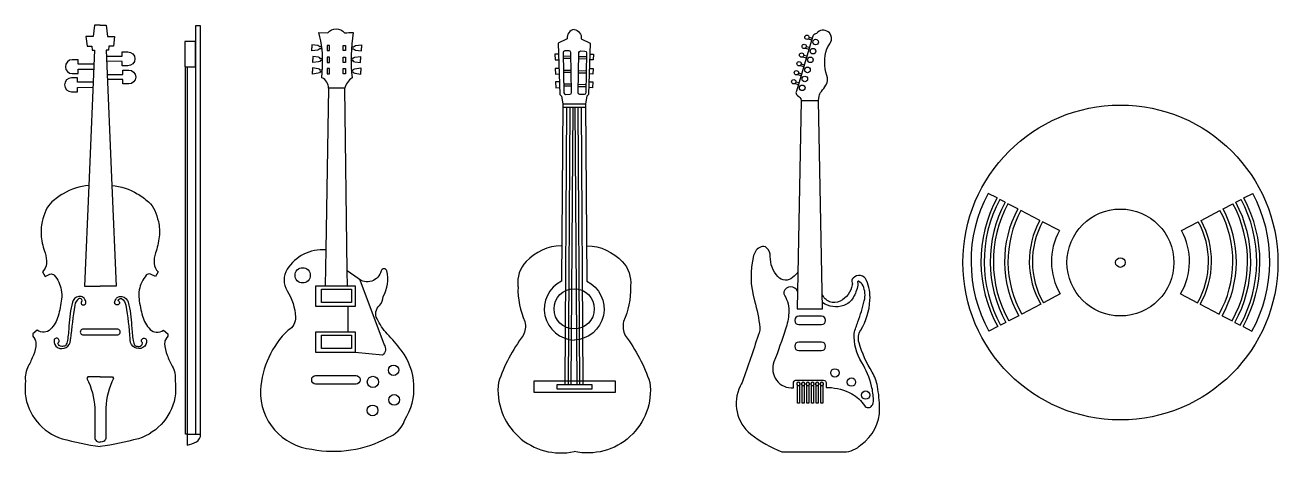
# Model space of a CAD drawing. Header units: millimetres. Extents: x -4763 to 645, y -25 to 217.
# Drawn here: x -90.58 to -74.81, y 20.63 to 26.02 of the extents above; entities that cross this region are included whole.
import ezdxf

# ---------------------------------------------------------------- set-up
doc = ezdxf.new("R2010")
doc.units = ezdxf.units.MM
doc.header["$LTSCALE"] = 0.5

# ---------------------------------------------------------------- blocks, each defined once
blk = doc.blocks.new('*U381')
blk.add_lwpolyline([(0, 0.1), (0.026, 0.1), (0.026, -0.124), (0, -0.124)], close=True)
blk.add_arc((0.013, 0.119), 0.023, 304.0921, 235.9079)
blk = doc.blocks.new('*U382')
at = {"color": 0, "linetype": 'ByBlock', "lineweight": -2, "transparency": 16777216}
for p in [(25.572, 21.508), (25.631, 21.508), (25.69, 21.508), (25.749, 21.508), (25.808, 21.508), (25.867, 21.508)]:
    blk.add_blockref('*U381', p, dxfattribs=at)

msp = doc.modelspace()

# ---------------------------------------------------------------- linework, layer by layer
for p, q in [((-80.75661, 25.72723), (-80.71372, 25.71456)), ((-80.74527, 25.74928), (-80.70682, 25.73791)), ((-80.72247, 25.84278), (-80.67958, 25.83011)), ((-80.71113, 25.86483), (-80.67267, 25.85347)), ((-83.86482, 25.65119), (-83.86482, 25.65119)), ((-83.71084, 25.62429), (-83.80587, 25.6225)), ((-83.71036, 25.59853), (-83.80539, 25.59674)), ((-83.60918, 25.59646), (-83.51415, 25.59467)), ((-83.6087, 25.62222), (-83.51367, 25.62043)), ((-80.78875, 25.61846), (-80.74586, 25.60579)), ((-80.77741, 25.64051), (-80.73895, 25.62914)), ((-89.71483, 25.52585), (-89.71483, 25.52585)), ((-83.70748, 25.44599), (-83.80251, 25.4442)), ((-83.70699, 25.42023), (-83.80202, 25.41843)), ((-83.61255, 25.41816), (-83.51752, 25.41637)), ((-83.61206, 25.44392), (-83.51703, 25.44213)), ((-80.84348, 25.4169), (-80.80502, 25.40554)), ((-80.82127, 25.50841), (-80.77837, 25.49573)), ((-80.80993, 25.53045), (-80.77147, 25.51909)), ((-83.70423, 25.27399), (-83.79926, 25.2722)), ((-83.70375, 25.24823), (-83.79878, 25.24643)), ((-83.61579, 25.24616), (-83.52076, 25.24437)), ((-83.61531, 25.27192), (-83.52028, 25.27013)), ((-80.888, 25.28256), (-80.8451, 25.26989)), ((-80.87666, 25.30461), (-80.8382, 25.29324)), ((-80.85482, 25.39485), (-80.81192, 25.38218)), ((-83.81158, 24.98266), (-83.52395, 24.98458)), ((-83.8113, 25.02421), (-83.52421, 25.02421)), ((-83.7814, 21.49112), (-83.75842, 24.98301)), ((-83.74053, 21.49139), (-83.71755, 24.98328)), ((-83.70508, 21.49163), (-83.6821, 24.98352)), ((-83.63043, 21.49163), (-83.65342, 24.98352)), ((-83.59498, 21.49139), (-83.61796, 24.98328)), ((-83.55411, 21.49112), (-83.57709, 24.98301)), ((-89.77998, 23.99566), (-89.83396, 22.72757)), ((-89.48872, 23.99566), (-89.43474, 22.72757)), ((-78.34443, 23.83938), (-78.45574, 23.8976)), ((-78.24214, 23.78587), (-78.30885, 23.82077)), ((-75.33874, 23.78587), (-75.27202, 23.82077)), ((-75.23644, 23.83938), (-75.12514, 23.8976)), ((-78.08197, 23.70209), (-78.20658, 23.76727)), ((-77.8051, 23.55725), (-78.04323, 23.68182)), ((-75.77578, 23.55725), (-75.53765, 23.68182)), ((-75.4989, 23.70209), (-75.37429, 23.76727)), ((-77.55884, 23.42843), (-77.77113, 23.53948)), ((-76.02204, 23.42843), (-75.80975, 23.53948)), ((-89.83396, 22.72757), (-89.63435, 22.72757)), ((-89.43474, 22.72757), (-89.63435, 22.72757)), ((-77.54791, 22.63024), (-77.76038, 22.5191)), ((-76.03296, 22.63024), (-75.8205, 22.5191)), ((-77.79436, 22.50132), (-78.0326, 22.3767)), ((-75.78651, 22.50132), (-75.54827, 22.3767)), ((-78.23158, 22.27261), (-78.29831, 22.2377)), ((-78.07136, 22.35642), (-78.19601, 22.29122)), ((-75.50951, 22.35642), (-75.38486, 22.29122)), ((-75.3493, 22.27261), (-75.28257, 22.2377)), ((-78.3339, 22.21909), (-78.44523, 22.16085)), ((-75.24698, 22.21909), (-75.13565, 22.16085)), ((-88.54256, 20.86341), (-88.43375, 20.86341))]:
    msp.add_line(p, q)
for points in [[(-89.63435, 26.01853), (-89.70807, 26.01853), (-89.72605, 25.87599), (-89.81471, 25.87599), (-89.80058, 25.75272), (-89.74147, 25.75272), (-89.73832, 25.70199), (-89.70734, 25.70199), (-89.77998, 23.99566, 0.11404373), (-90.10033, 23.89326, 0.04697558), (-90.24319, 23.78903, 0.11291011), (-90.32057, 23.68102, 0.04102227), (-90.36529, 23.54369, 0.08740542), (-90.37668, 23.34918, 0.05653011), (-90.32949, 23.14659, -0.10797303), (-90.31241, 23.01251, -0.18188851), (-90.36283, 22.90768), (-90.32784, 22.85223), (-90.26848, 22.87905, -0.34960404), (-90.214, 22.86523, -0.13376039), (-90.12523, 22.68105, -0.0777041), (-90.12201, 22.56642, -0.03491141), (-90.16487, 22.35146, -0.13261377), (-90.26337, 22.18348, -0.17236409), (-90.33954, 22.14804, -0.19666714), (-90.43047, 22.17561), (-90.48531, 22.12704), (-90.48531, 22.09817), (-90.46429, 22.06799), (-90.46294, 22.06605, -0.16159531), (-90.44475, 22.00693, -0.09305641), (-90.47603, 21.85829, -0.02423264), (-90.54083, 21.72116, 0.14960231), (-90.57684, 21.53683, 0.02432905), (-90.58107, 21.37069, 0.29637298), (-90.11352, 20.80656, 0.03972809), (-89.63435, 20.70968, 0.06010685)], [(-89.63435, 26.01853), (-89.56064, 26.01853), (-89.54265, 25.87599), (-89.45399, 25.87599), (-89.46812, 25.75272), (-89.52723, 25.75272), (-89.53038, 25.70199), (-89.56136, 25.70199), (-89.48872, 23.99566, -0.11404373), (-89.16837, 23.89326, -0.04697558), (-89.02552, 23.78903, -0.11291011), (-88.94813, 23.68102, -0.04102227), (-88.90341, 23.54369, -0.08740542), (-88.89202, 23.34918, -0.05653011), (-88.93921, 23.14659, 0.10797303), (-88.95629, 23.01251, 0.18188851), (-88.90587, 22.90768), (-88.94086, 22.85223), (-89.00022, 22.87905, 0.34960404), (-89.0547, 22.86523, 0.13376039), (-89.14347, 22.68105, 0.0777041), (-89.14669, 22.56642, 0.03491141), (-89.10383, 22.35146, 0.13261377), (-89.00533, 22.18348, 0.17236409), (-88.92916, 22.14804, 0.19666714), (-88.83823, 22.17561), (-88.78339, 22.12704), (-88.78339, 22.09817), (-88.80441, 22.06799), (-88.80576, 22.06605, 0.16159531), (-88.82395, 22.00693, 0.09305641), (-88.79267, 21.85829, 0.02423264), (-88.72787, 21.72116, -0.14960231), (-88.69186, 21.53683, -0.02432905), (-88.68763, 21.37069, -0.29637298), (-89.15518, 20.80656, -0.03972809), (-89.63435, 20.70968, -0.06010685)], [(-86.76072, 25.22109, 0.28521538), (-86.84377, 25.35483), (-86.83646, 25.49352, 0.07998174), (-86.88272, 25.92419), (-86.76829, 25.92175, -0.47082169), (-86.5589, 25.92175, 0.00556778), (-86.44928, 25.92531, 0.06901537), (-86.46395, 25.3524, 0.19023693), (-86.55627, 25.22109, 4.63440723)], [(-83.66776, 25.96081, 0.42391862), (-83.75589, 25.84639), (-83.86955, 25.78918), (-83.84743, 25.14429), (-83.82557, 25.12353), (-83.8113, 25.02421), (-83.8262, 22.79217, 0.77620097), (-83.66776, 22.04906, 47.01387324)], [(-83.66776, 25.96081, -0.42391862), (-83.57962, 25.84639), (-83.46596, 25.78918), (-83.48808, 25.14429), (-83.50994, 25.12353), (-83.52421, 25.02421), (-83.50931, 22.79217, -0.77620097), (-83.66776, 22.04906, -47.01387324)], [(-80.66928, 25.86495), (-80.87066, 25.1834, 0.422378), (-80.8564, 25.13197, -0.21556361), (-80.80819, 25.06802), (-80.5907, 25.06802), (-80.58396, 25.12025, -0.15243111), (-80.55529, 25.1826, 0.03651469), (-80.49869, 25.25969, 0.22917823), (-80.48497, 25.38414, -0.17205675), (-80.48497, 25.71671, -0.04982687), (-80.47297, 25.74216, 0.0076346), (-80.44078, 25.79778, 0.32237433), (-80.4547, 25.91898, 0.40963347), (-80.60101, 25.92706, -0.06299463), (-80.63827, 25.90176, 0.20268105), (-80.66928, 25.86495, 1.35633966)], [(-86.8462, 25.74275), (-86.8462, 25.74275), (-86.87216, 25.74275, 0.23836085), (-86.89731, 25.75996), (-86.97043, 25.76992), (-86.97043, 25.73136)], [(-86.84343, 25.7203), (-86.84343, 25.7203), (-86.87216, 25.71998, -0.23836085), (-86.89731, 25.70277), (-86.97043, 25.69281), (-86.97043, 25.73136)], [(-86.84523, 25.73527), (-86.84523, 25.73527, -0.11384729)], [(-86.47393, 25.7203), (-86.47393, 25.7203), (-86.44521, 25.71998, 0.23836085), (-86.42005, 25.70277), (-86.34694, 25.69281), (-86.34694, 25.73136)], [(-86.47117, 25.74275), (-86.47117, 25.74275), (-86.44521, 25.74275, -0.23836085), (-86.42005, 25.75996), (-86.34694, 25.76992), (-86.34694, 25.73136)], [(-89.71483, 25.52585), (-89.91191, 25.52585), (-89.91191, 25.58099), (-89.98678, 25.58099, 1), (-89.98678, 25.40586), (-89.91191, 25.40586), (-89.91191, 25.46197), (-89.71752, 25.4628)], [(-89.55807, 25.62465), (-89.36099, 25.62465), (-89.36099, 25.67978), (-89.28613, 25.67978, -1), (-89.28613, 25.50465), (-89.36099, 25.50465), (-89.36099, 25.56076), (-89.55539, 25.5616)], [(-86.8349, 25.59478), (-86.8349, 25.59478), (-86.86086, 25.59478, 0.23836085), (-86.88602, 25.612), (-86.95913, 25.62195), (-86.95913, 25.5834)], [(-86.83459, 25.57232), (-86.83459, 25.57232), (-86.86086, 25.57201, -0.23836085), (-86.88602, 25.5548), (-86.95913, 25.54484), (-86.95913, 25.5834)], [(-86.47705, 25.59478), (-86.4565, 25.59478, -0.23836085), (-86.43135, 25.612), (-86.35823, 25.62195), (-86.35823, 25.5834)], [(-86.47702, 25.57225), (-86.4565, 25.57201, 0.23836085), (-86.43135, 25.5548), (-86.35823, 25.54484), (-86.35823, 25.5834)], [(-89.54834, 25.39604), (-89.35126, 25.39604), (-89.35126, 25.45118), (-89.2764, 25.45118, -1), (-89.2764, 25.27605), (-89.35126, 25.27605), (-89.35126, 25.33216), (-89.54566, 25.33299)], [(-86.83873, 25.4504), (-86.83873, 25.4504), (-86.86469, 25.4504, 0.23836085), (-86.88985, 25.46762), (-86.96296, 25.47757), (-86.96296, 25.43902)], [(-86.83992, 25.42791), (-86.83992, 25.42791), (-86.86469, 25.42763, -0.23836085), (-86.88985, 25.41042), (-86.96296, 25.40046), (-86.96296, 25.43902)], [(-86.47266, 25.4504), (-86.45267, 25.4504, -0.23836085), (-86.42751, 25.46762), (-86.3544, 25.47757), (-86.3544, 25.43902)], [(-86.47106, 25.42783), (-86.45267, 25.42763, 0.23836085), (-86.42751, 25.41042), (-86.3544, 25.40046), (-86.3544, 25.43902)], [(-89.72457, 25.29725), (-89.92165, 25.29725), (-89.92165, 25.35239), (-89.99651, 25.35239, 1), (-89.99651, 25.17726), (-89.92165, 25.17726), (-89.92165, 25.23337), (-89.72725, 25.2342)], [(-86.79509, 23.18452, 0.27775375), (-87.28171, 22.94057, 0.28985812), (-87.28171, 22.66966, -0.12721115), (-87.17563, 22.33986, -0.29708304), (-87.26992, 22.17497, 0.18643041), (-87.61762, 21.42114, 0.3961638), (-86.96937, 20.67348, 0.17296872), (-86.0141, 20.82137, 0.22539577), (-85.80397, 21.03598, 0.31491598), (-85.84553, 21.92213, 0.0235275), (-86.02101, 22.12874, -0.07309095), (-86.15032, 22.31566, -0.32767681), (-86.1203, 22.48643, 0.21291404), (-86.07412, 22.59951, 0.20538216), (-86.02563, 22.92027, 0.77267222), (-86.09721, 22.92027, -0.54670739), (-86.3893, 22.82507), (-86.52527, 22.91959), (-86.55627, 25.22109), (-86.76072, 25.22109), (-86.79509, 23.18452), (-86.80271, 22.73277), (-86.52269, 22.72804), (-86.52527, 22.91959)], [(-83.83018, 23.23865, 0.19670261), (-84.27364, 23.03891, 0.22215403), (-84.37648, 22.73059, 0.01649721), (-84.37475, 22.71903, 0.11783117), (-84.28796, 22.28123, -0.17111728), (-84.31069, 22.1057)], [(-83.50533, 23.23865, -0.19670261), (-83.06187, 23.03891, -0.22215403), (-82.95903, 22.73059, -0.01649721), (-82.96076, 22.71903, -0.11783117), (-83.04755, 22.28123, 0.17111728), (-83.02482, 22.1057)], [(-80.85086, 22.90444, -0.04378818), (-80.91761, 22.83678, -0.40520942), (-81.10397, 22.84897, -0.1916861), (-81.19828, 23.10204, 0.21679891), (-81.24533, 23.21183, 0.29419635), (-81.31546, 23.22362, 0.23327075), (-81.40851, 23.11468, 0.13464585), (-81.39758, 22.54481, -0.04468179), (-81.32996, 22.20695, -0.11055855), (-81.33723, 22.14223, 0.00062891), (-81.53623, 21.56303, -0.03483546), (-81.57605, 21.46866, 0.35696186), (-81.44304, 20.86467, 0.0741172), (-81.05309, 20.64123), (-80.26961, 20.64123, 0.20142769), (-80.05675, 20.73061, 0.25171502), (-79.82243, 21.18823, 0.03831814), (-79.84926, 21.4653, 0.09420494), (-79.91716, 21.64515, -0.06528136), (-80.08172, 22.01518, -0.21352382), (-80.06026, 22.17606, 0.12742694), (-79.94396, 22.55219, 0.10798183), (-79.98625, 22.80049, 0.55288098), (-80.15533, 22.8307, 0.32525951), (-80.16877, 22.77028, -0.15216727), (-80.16599, 22.74471, -0.2282502), (-80.31988, 22.53919, -0.45676439), (-80.54381, 22.62802, -4.50978044)], [(-86.36718, 22.80615), (-86.06139, 21.9905, -0.42500567), (-86.08197, 21.86099), (-86.42556, 21.89242)], [(-80.85568, 22.65972, 0.72558831), (-81.02676, 22.65616, 0.17230776), (-81.01844, 22.61298, -0.15041755), (-80.96562, 22.39054, -0.06428032), (-81.00593, 22.18517, -0.01028643), (-81.15241, 21.77471, 0.55038811), (-80.90705, 21.44717), (-80.90705, 21.50938, -0.3330988), (-80.88129, 21.54377), (-80.529, 21.54377, -0.49789882), (-80.49615, 21.50027), (-80.49615, 21.452, -0.01222297), (-80.46529, 21.45185, -0.11882453), (-80.17367, 21.37245, -0.12332188), (-80.01261, 21.22307, 0.54188219), (-79.91875, 21.22307, 0.15403013), (-79.89905, 21.29371, 0.05233573), (-79.92338, 21.46856, 0.07518298), (-80.04737, 21.76769, -0.14398256), (-80.14354, 22.13361, -0.01663796), (-80.09595, 22.28016, 0.02459525), (-80.01484, 22.54418, 0.16862295), (-80.03107, 22.73409, 0.18770622), (-80.08781, 22.79027, 0.64326914), (-80.10009, 22.7792, -0.12241822), (-80.09761, 22.73975, -0.08757574), (-80.15574, 22.58319, -0.17482506), (-80.27361, 22.48503, -0.24746086), (-80.54177, 22.52197, -1.7095386)], [(-89.86225, 22.54285, 0.52554189), (-89.86898, 22.50082, 0.40048317), (-89.82498, 22.50082, 0.28576308), (-89.81657, 22.53344, 0.11797177), (-89.84867, 22.58707, 0.14107453), (-89.87684, 22.59814, 0.33355391), (-89.97525, 22.54939, 0.09954981), (-89.98548, 22.52765, 0.04860368), (-90.02916, 22.22711, -0.02819138), (-90.04808, 22.04509, -0.08406803), (-90.06995, 21.98076, -0.09866579), (-90.0739, 21.97724, -0.10072762), (-90.12026, 21.96891, -0.35564536), (-90.16681, 22.00863, -0.27366093), (-90.16408, 22.01603, 1.45106624), (-90.21633, 22.04619, 0.31668818), (-90.17161, 21.95451, 0.56234963), (-90.01079, 22.04818, 0.02251674), (-90.00936, 22.05854, 0.16635019), (-90.00832, 22.06272, -0.13348234)], [(-89.86225, 22.54285, 0.45719185), (-89.86048, 22.5449, 0.51253029), (-89.90321, 22.57202, 0.21161602), (-89.95534, 22.48761, 0.01979073), (-90.00832, 22.06272, 0.20099996)], [(-89.40645, 22.54285, -0.52554189), (-89.39972, 22.50082, -0.40048317), (-89.44372, 22.50082, -0.28576308), (-89.45213, 22.53344, -0.11797177), (-89.42003, 22.58707, -0.14107453), (-89.39186, 22.59814, -0.33355391), (-89.29345, 22.54939, -0.09954981), (-89.28322, 22.52765, -0.04860368), (-89.23954, 22.22711, 0.02819138), (-89.22062, 22.04509, 0.08406803), (-89.19876, 21.98076, 0.09866579), (-89.1948, 21.97724, 0.10072762), (-89.14844, 21.96891, 0.35564536), (-89.10189, 22.00863, 0.27366093), (-89.10462, 22.01603, -1.45106624), (-89.05237, 22.04619, -0.31668818), (-89.09709, 21.95451, -0.56234963), (-89.25791, 22.04818, -0.02251674), (-89.25934, 22.05854, -0.16635019), (-89.26038, 22.06272, 0.13348234)], [(-89.40645, 22.54285, -0.45719185), (-89.40822, 22.5449, -0.51253029), (-89.36549, 22.57202, -0.21161602), (-89.31336, 22.48761, -0.01979073), (-89.26038, 22.06272, -0.20099996)], [(-84.31069, 22.1057, 0.08042565), (-84.62082, 21.51552, 0.51856095), (-83.66776, 20.64529, 44.97983622)], [(-83.02482, 22.1057, -0.08042565), (-82.71469, 21.51552, -0.51856095), (-83.66776, 20.64529, -44.97983622)], [(-89.63435, 21.58519), (-89.78974, 21.58519), (-89.80186, 21.5668, -0.10222567), (-89.70404, 21.19442), (-89.70404, 20.82222, 0.46891207), (-89.63435, 20.76508, 1.12513461)], [(-89.63435, 21.58519), (-89.47897, 21.58519), (-89.46684, 21.5668, 0.10222567), (-89.56467, 21.19442), (-89.56467, 20.82222, -0.46891207), (-89.63435, 20.76508, -1.12513461)], [(-88.54256, 20.86341), (-88.54256, 20.72558, 0.08611251), (-88.42348, 20.76643, -0.81585419)]]:
    msp.add_lwpolyline(points, format="xyb")
for points in [[(-88.37362, 26.00944), (-88.43375, 26.00944), (-88.43375, 20.86341), (-88.37362, 20.86341)], [(-88.43375, 25.81034), (-88.57024, 25.81034), (-88.57024, 25.49263), (-88.43375, 25.49263)], [(-86.74993, 25.76108), (-86.77907, 25.76108), (-86.77907, 25.69671), (-86.74993, 25.69671)], [(-86.57726, 25.76108), (-86.54812, 25.76108), (-86.54812, 25.69671), (-86.57726, 25.69671)], [(-86.74993, 25.61241), (-86.77907, 25.61241), (-86.77907, 25.54805), (-86.74993, 25.54805)], [(-86.57726, 25.61241), (-86.54812, 25.61241), (-86.54812, 25.54805), (-86.57726, 25.54805)], [(-86.48277, 25.57232), (-86.48277, 25.57232)], [(-86.48247, 25.59478), (-86.48247, 25.59478)], [(-88.5595, 25.49263), (-88.54256, 25.49263), (-88.54256, 20.86341), (-88.5595, 20.86341)], [(-86.74993, 25.46988), (-86.77907, 25.46988), (-86.77907, 25.40551), (-86.74993, 25.40551)], [(-86.57726, 25.46988), (-86.54812, 25.46988), (-86.54812, 25.40551), (-86.57726, 25.40551)], [(-86.47863, 25.4504), (-86.47863, 25.4504)], [(-86.47745, 25.42791), (-86.47745, 25.42791)], [(-86.92158, 22.73148), (-86.42556, 22.73148), (-86.42556, 22.47275), (-86.92158, 22.47275)], [(-86.84899, 22.69037), (-86.47153, 22.69037), (-86.47153, 22.52353), (-86.84899, 22.52353)], [(-86.92158, 22.15115), (-86.42556, 22.15115), (-86.42556, 21.89242), (-86.92158, 21.89242)], [(-86.84899, 22.11004), (-86.47153, 22.11004), (-86.47153, 21.9432), (-86.84899, 21.9432)], [(-84.16989, 21.53639), (-83.15193, 21.53639), (-83.15193, 21.38859), (-84.16989, 21.38859)], [(-83.88209, 21.49112), (-83.44639, 21.49112), (-83.44639, 21.42854), (-83.88209, 21.42854)]]:
    msp.add_lwpolyline(points, close=True)
for points in [[(-83.86482, 25.65119), (-83.9094, 25.65119), (-83.90662, 25.57919), (-83.8624, 25.5807)], [(-83.4707, 25.65119), (-83.42611, 25.65119), (-83.4289, 25.57919), (-83.47311, 25.5807)], [(-83.8587, 25.47289), (-83.90603, 25.47289), (-83.90325, 25.40088), (-83.85629, 25.40249)], [(-83.47681, 25.47289), (-83.42948, 25.47289), (-83.43226, 25.40088), (-83.47923, 25.40249)], [(-83.8528, 25.30089), (-83.90279, 25.30089), (-83.90001, 25.22888), (-83.85039, 25.23058)], [(-83.48271, 25.30089), (-83.43272, 25.30089), (-83.43551, 25.22888), (-83.48512, 25.23058)], [(-80.80819, 25.06802), (-80.85998, 22.44161), (-80.54023, 22.44161), (-80.5907, 25.06802)], [(-86.51509, 22.15115), (-86.51509, 22.47275)], [(-89.41819, 22.18788), (-89.85051, 22.18788)], [(-89.85051, 22.11333), (-89.41819, 22.11333)]]:
    msp.add_lwpolyline(points)
for points in [[(-83.73216, 25.69372), (-83.78719, 25.69268, 0.41421356), (-83.80681, 25.67231), (-83.79723, 25.16469, 0.41421356), (-83.77686, 25.14507), (-83.72182, 25.14611, 0.41421356), (-83.7022, 25.16648), (-83.71178, 25.6741, 0.41421356)], [(-83.58738, 25.69165), (-83.53235, 25.69062, -0.41421356), (-83.51273, 25.67024), (-83.52231, 25.16262, -0.41421356), (-83.54268, 25.143), (-83.59772, 25.14404, -0.41421356), (-83.61734, 25.16441), (-83.60776, 25.67203, -0.41421356)], [(-80.55225, 22.35003), (-80.84113, 22.35003, 0.41421356), (-80.89113, 22.30003), (-80.89113, 22.29383, 0.41421356), (-80.84113, 22.24383), (-80.55225, 22.24383, 0.41421356), (-80.50225, 22.29383), (-80.50225, 22.30003, 0.41421356)], [(-80.55225, 22.02326), (-80.84113, 22.02326, 0.41421356), (-80.89113, 21.97326), (-80.89113, 21.96706, 0.41421356), (-80.84113, 21.91706), (-80.55225, 21.91706, 0.41421356), (-80.50225, 21.96706), (-80.50225, 21.97326, 0.41421356)], [(-86.92276, 21.60192), (-86.4141, 21.60192, -0.41421356), (-86.3641, 21.55192), (-86.3641, 21.54491, -0.41421356), (-86.4141, 21.49491), (-86.92276, 21.49491, -0.41421356), (-86.97276, 21.54491), (-86.97276, 21.55192, -0.41421356)]]:
    msp.add_lwpolyline(points, format="xyb", close=True)
for centre, radius in [((-80.73823, 25.86483), 0.0271), ((-80.77237, 25.74928), 0.0271), ((-80.66179, 25.68906), 0.03535), ((-80.62764, 25.80461), 0.03535), ((-80.83702, 25.53045), 0.0271), ((-80.80451, 25.64051), 0.0271), ((-80.69392, 25.58029), 0.03535), ((-80.87058, 25.4169), 0.0271), ((-80.73008, 25.45316), 0.03535), ((-80.90375, 25.30461), 0.0271), ((-80.79681, 25.22731), 0.03535), ((-80.76363, 25.33961), 0.03535), ((-76.79044, 23.02648), 1.98315), ((-76.79044, 23.02648), 0.67352), ((-76.79044, 23.02648), 0.06087), ((-87.08629, 22.8649), 0.09628), ((-83.66776, 22.44267), 0.25328), ((-85.94162, 21.66846), 0.06573), ((-80.38561, 21.6362), 0.05248), ((-86.20172, 21.52165), 0.07087), ((-80.17757, 21.52007), 0.05248), ((-85.93439, 21.29542), 0.06743), ((-79.99763, 21.35524), 0.05248), ((-86.20653, 21.16304), 0.06748)]:
    msp.add_circle(centre, radius)
for centre, radius, start, end in [((-76.85679, 23.03887), 1.81496, 151.761529, 208.931944), ((-76.85679, 23.03887), 1.68935, 151.715115, 209.029937), ((-76.85679, 23.03887), 1.6492, 151.698789, 209.064408), ((-76.72409, 23.03887), 1.6492, 330.935592, 28.301211), ((-76.72409, 23.03887), 1.68935, 330.970063, 28.284885), ((-76.72409, 23.03887), 1.81496, 331.068056, 28.238471), ((-76.85679, 23.03887), 1.57391, 151.665927, 209.133791), ((-76.85679, 23.03887), 1.53379, 151.647097, 209.17355), ((-76.85679, 23.03887), 1.39317, 151.57254, 209.330977), ((-76.85679, 23.03887), 1.34945, 151.546189, 209.386618), ((-76.72409, 23.03887), 1.34945, 330.613382, 28.453811), ((-76.72409, 23.03887), 1.39317, 330.669023, 28.42746), ((-76.72409, 23.03887), 1.53379, 330.82645, 28.352903), ((-76.72409, 23.03887), 1.57391, 330.866209, 28.334073), ((-76.85679, 23.03887), 1.08075, 151.337434, 209.827472), ((-76.85679, 23.03887), 1.04242, 151.298884, 209.908893), ((-76.72409, 23.03887), 1.04242, 330.091107, 28.701116), ((-76.72409, 23.03887), 1.08075, 330.172528, 28.662566), ((-76.85679, 23.03887), 0.80289, 150.974587, 210.593992), ((-76.72409, 23.03887), 0.80289, 329.406008, 29.025413), ((-89.84836, 22.15061), 0.03734, 86.689204, 273.310796), ((-89.42034, 22.15061), 0.03734, 266.689204, 93.310796), ((-88.46883, 20.85105), 0.096, 298.187642, 7.397189)]:
    msp.add_arc(centre, radius, start, end)

# ---------------------------------------------------------------- block references
msp.add_blockref('*U382', (-106.42966, -0.13103))

doc.saveas('drawing.dxf')
